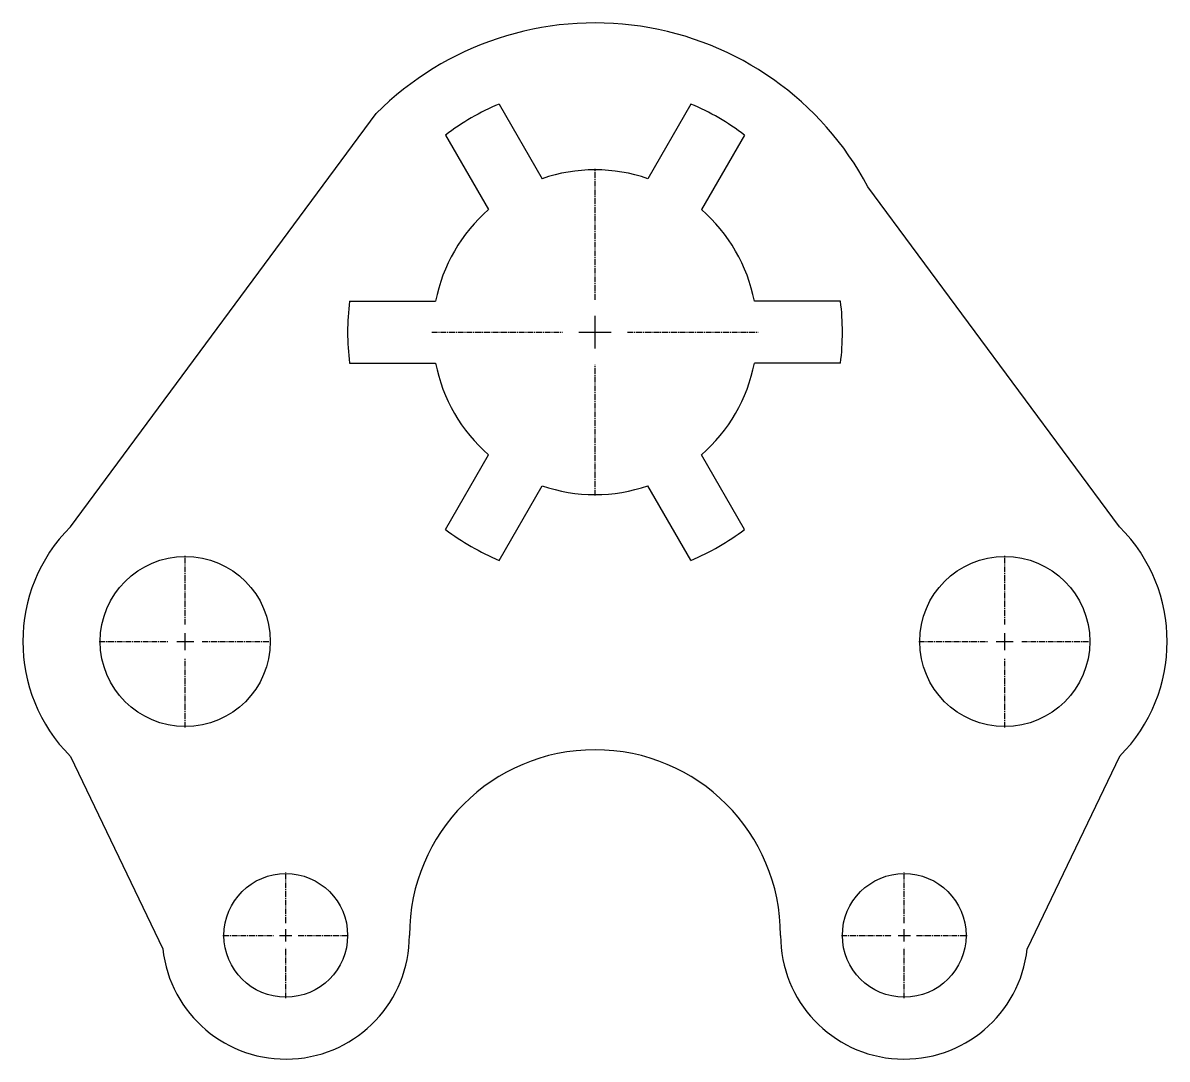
# Model space of a CAD drawing. Header units: millimetres. Extents: x 11724 to 23867, y 5892 to 13153.
# Drawn here: x 23719.1 to 23867.1, y 13019.3 to 13153.3 of the extents above.
import ezdxf

# ---------------------------------------------------------------- set-up
doc = ezdxf.new("R2010")
doc.units = ezdxf.units.MM
doc.header["$MEASUREMENT"] = 0
doc.linetypes.add('CENTER2', pattern=[1.125, 0.75, -0.125, 0.125, -0.125])

# ---------------------------------------------------------------- blocks, each defined once
blk = doc.blocks.new('*U24')
for p, q in [((0.68, 6.82), (6.25, -2.82)), ((-6.25, 2.82), (-0.68, -6.82))]:
    blk.add_line(p, q)
blk.add_arc((13.09, -22.67), 32, 112.8192, 127.1808)
blk = doc.blocks.new('*U25')
at = {"color": 0, "linetype": 'ByBlock', "lineweight": -2, "transparency": 16777216}
for p, rotation in [((11909.62, 6606.34), 299.9999999999999), ((11870.35, 6583.67), 59.99999999999999), ((11922.71, 6583.67), 240), ((11883.44, 6560.99), 120), ((11909.62, 6560.99), 180)]:
    blk.add_blockref('*U24', p, dxfattribs=dict(at, rotation=rotation))
blk.add_blockref('*U24', (11883.44, 6606.34), dxfattribs=at)
blk = doc.blocks.new('*U26')
at = {"color": 0, "linetype": 'CENTER2', "transparency": 16777216}
for p, q in [((0, 4.2), (0, 21.12)), ((-21.12, 0), (-4.2, 0)), ((4.2, 0), (21.12, 0)), ((0, -21.12), (0, -4.2))]:
    blk.add_line(p, q, dxfattribs=at)
at = {"color": 0, "linetype": 'Continuous', "transparency": 16777216}
for p, q in [((0, -2.1), (0, 2.1)), ((-2.1, 0), (2.1, 0))]:
    blk.add_line(p, q, dxfattribs=at)
blk = doc.blocks.new('*U27')
at = {"color": 0, "linetype": 'CENTER2', "transparency": 16777216}
for p, q in [((0, 2.2), (0, 11.12)), ((-11.12, 0), (-2.2, 0)), ((2.2, 0), (11.12, 0)), ((0, -11.12), (0, -2.2))]:
    blk.add_line(p, q, dxfattribs=at)
at = {"color": 0, "linetype": 'Continuous', "transparency": 16777216}
for p, q in [((-1.1, 0), (1.1, 0)), ((0, -1.1), (0, 1.1))]:
    blk.add_line(p, q, dxfattribs=at)
blk = doc.blocks.new('*U28')
at = {"color": 0, "linetype": 'CENTER2', "transparency": 16777216}
for p, q in [((0, 2.2), (0, 11.12)), ((-11.12, 0), (-2.2, 0)), ((2.2, 0), (11.12, 0)), ((0, -11.12), (0, -2.2))]:
    blk.add_line(p, q, dxfattribs=at)
at = {"color": 0, "linetype": 'Continuous', "transparency": 16777216}
for p, q in [((-1.1, 0), (1.1, 0)), ((0, -1.1), (0, 1.1))]:
    blk.add_line(p, q, dxfattribs=at)
blk = doc.blocks.new('*U29')
at = {"color": 0, "linetype": 'CENTER2', "transparency": 16777216}
for p, q in [((0, 1.6), (0, 8.12)), ((-8.12, 0), (-1.6, 0)), ((1.6, 0), (8.12, 0)), ((0, -8.12), (0, -1.6))]:
    blk.add_line(p, q, dxfattribs=at)
at = {"color": 0, "linetype": 'Continuous', "transparency": 16777216}
for p, q in [((-0.8, 0), (0.8, 0)), ((0, -0.8), (0, 0.8))]:
    blk.add_line(p, q, dxfattribs=at)
blk = doc.blocks.new('*U30')
at = {"color": 0, "linetype": 'CENTER2', "transparency": 16777216}
for p, q in [((0, 1.6), (0, 8.12)), ((-8.12, 0), (-1.6, 0)), ((1.6, 0), (8.12, 0)), ((0, -8.12), (0, -1.6))]:
    blk.add_line(p, q, dxfattribs=at)
at = {"color": 0, "linetype": 'Continuous', "transparency": 16777216}
for p, q in [((-0.8, 0), (0.8, 0)), ((0, -0.8), (0, 0.8))]:
    blk.add_line(p, q, dxfattribs=at)

msp = doc.modelspace()

# ---------------------------------------------------------------- linework, layer by layer
for p, q in [((23725.206, 13088.184), (23764.771, 13141.619)), ((23860.905, 13088.184), (23828.362, 13132.135)), ((23725.206, 13058.486), (23737.151, 13033.59)), ((23860.905, 13058.486), (23848.96, 13033.59))]:
    msp.add_line(p, q)
for centre, radius in [((23740.056, 13073.335), 11), ((23846.056, 13073.335), 11), ((23846.056, 13073.335), 11), ((23753.056, 13035.335), 8), ((23833.056, 13035.335), 8), ((23833.056, 13035.335), 8)]:
    msp.add_circle(centre, radius)
for centre, radius, start, end in [((23793.056, 13113.335), 40, 28.03482, 135), ((23793.056, 13113.335), 21, 70.98058, 109.01942), ((23793.056, 13113.335), 21, 130.98058, 169.01942), ((23793.056, 13113.335), 21, 10.98058, 49.01942), ((23793.056, 13113.335), 21, 190.98058, 229.01942), ((23793.056, 13113.335), 21, 310.98058, 349.01942), ((23793.056, 13113.335), 21, 250.98058, 289.01942), ((23740.056, 13073.335), 21, 135, 225), ((23846.056, 13073.335), 21, 315, 45), ((23846.056, 13073.335), 21, 315, 45), ((23793.056, 13035.335), 24, 0, 180), ((23753.056, 13035.335), 16, 186.26199, 0), ((23833.056, 13035.335), 16, 180, 353.73801), ((23833.056, 13035.335), 16, 180, 353.73801)]:
    msp.add_arc(centre, radius, start, end)

# ---------------------------------------------------------------- block references
msp.add_blockref('*U25', (11896.528, 6529.667))
at = {"linetype": 'CENTER2'}
for name, p in [('*U26', (23793.056, 13113.335)), ('*U27', (23740.056, 13073.335)), ('*U28', (23846.056, 13073.335)), ('*U30', (23753.056, 13035.335)), ('*U29', (23833.056, 13035.335))]:
    msp.add_blockref(name, p, dxfattribs=at)

doc.saveas('drawing.dxf')
